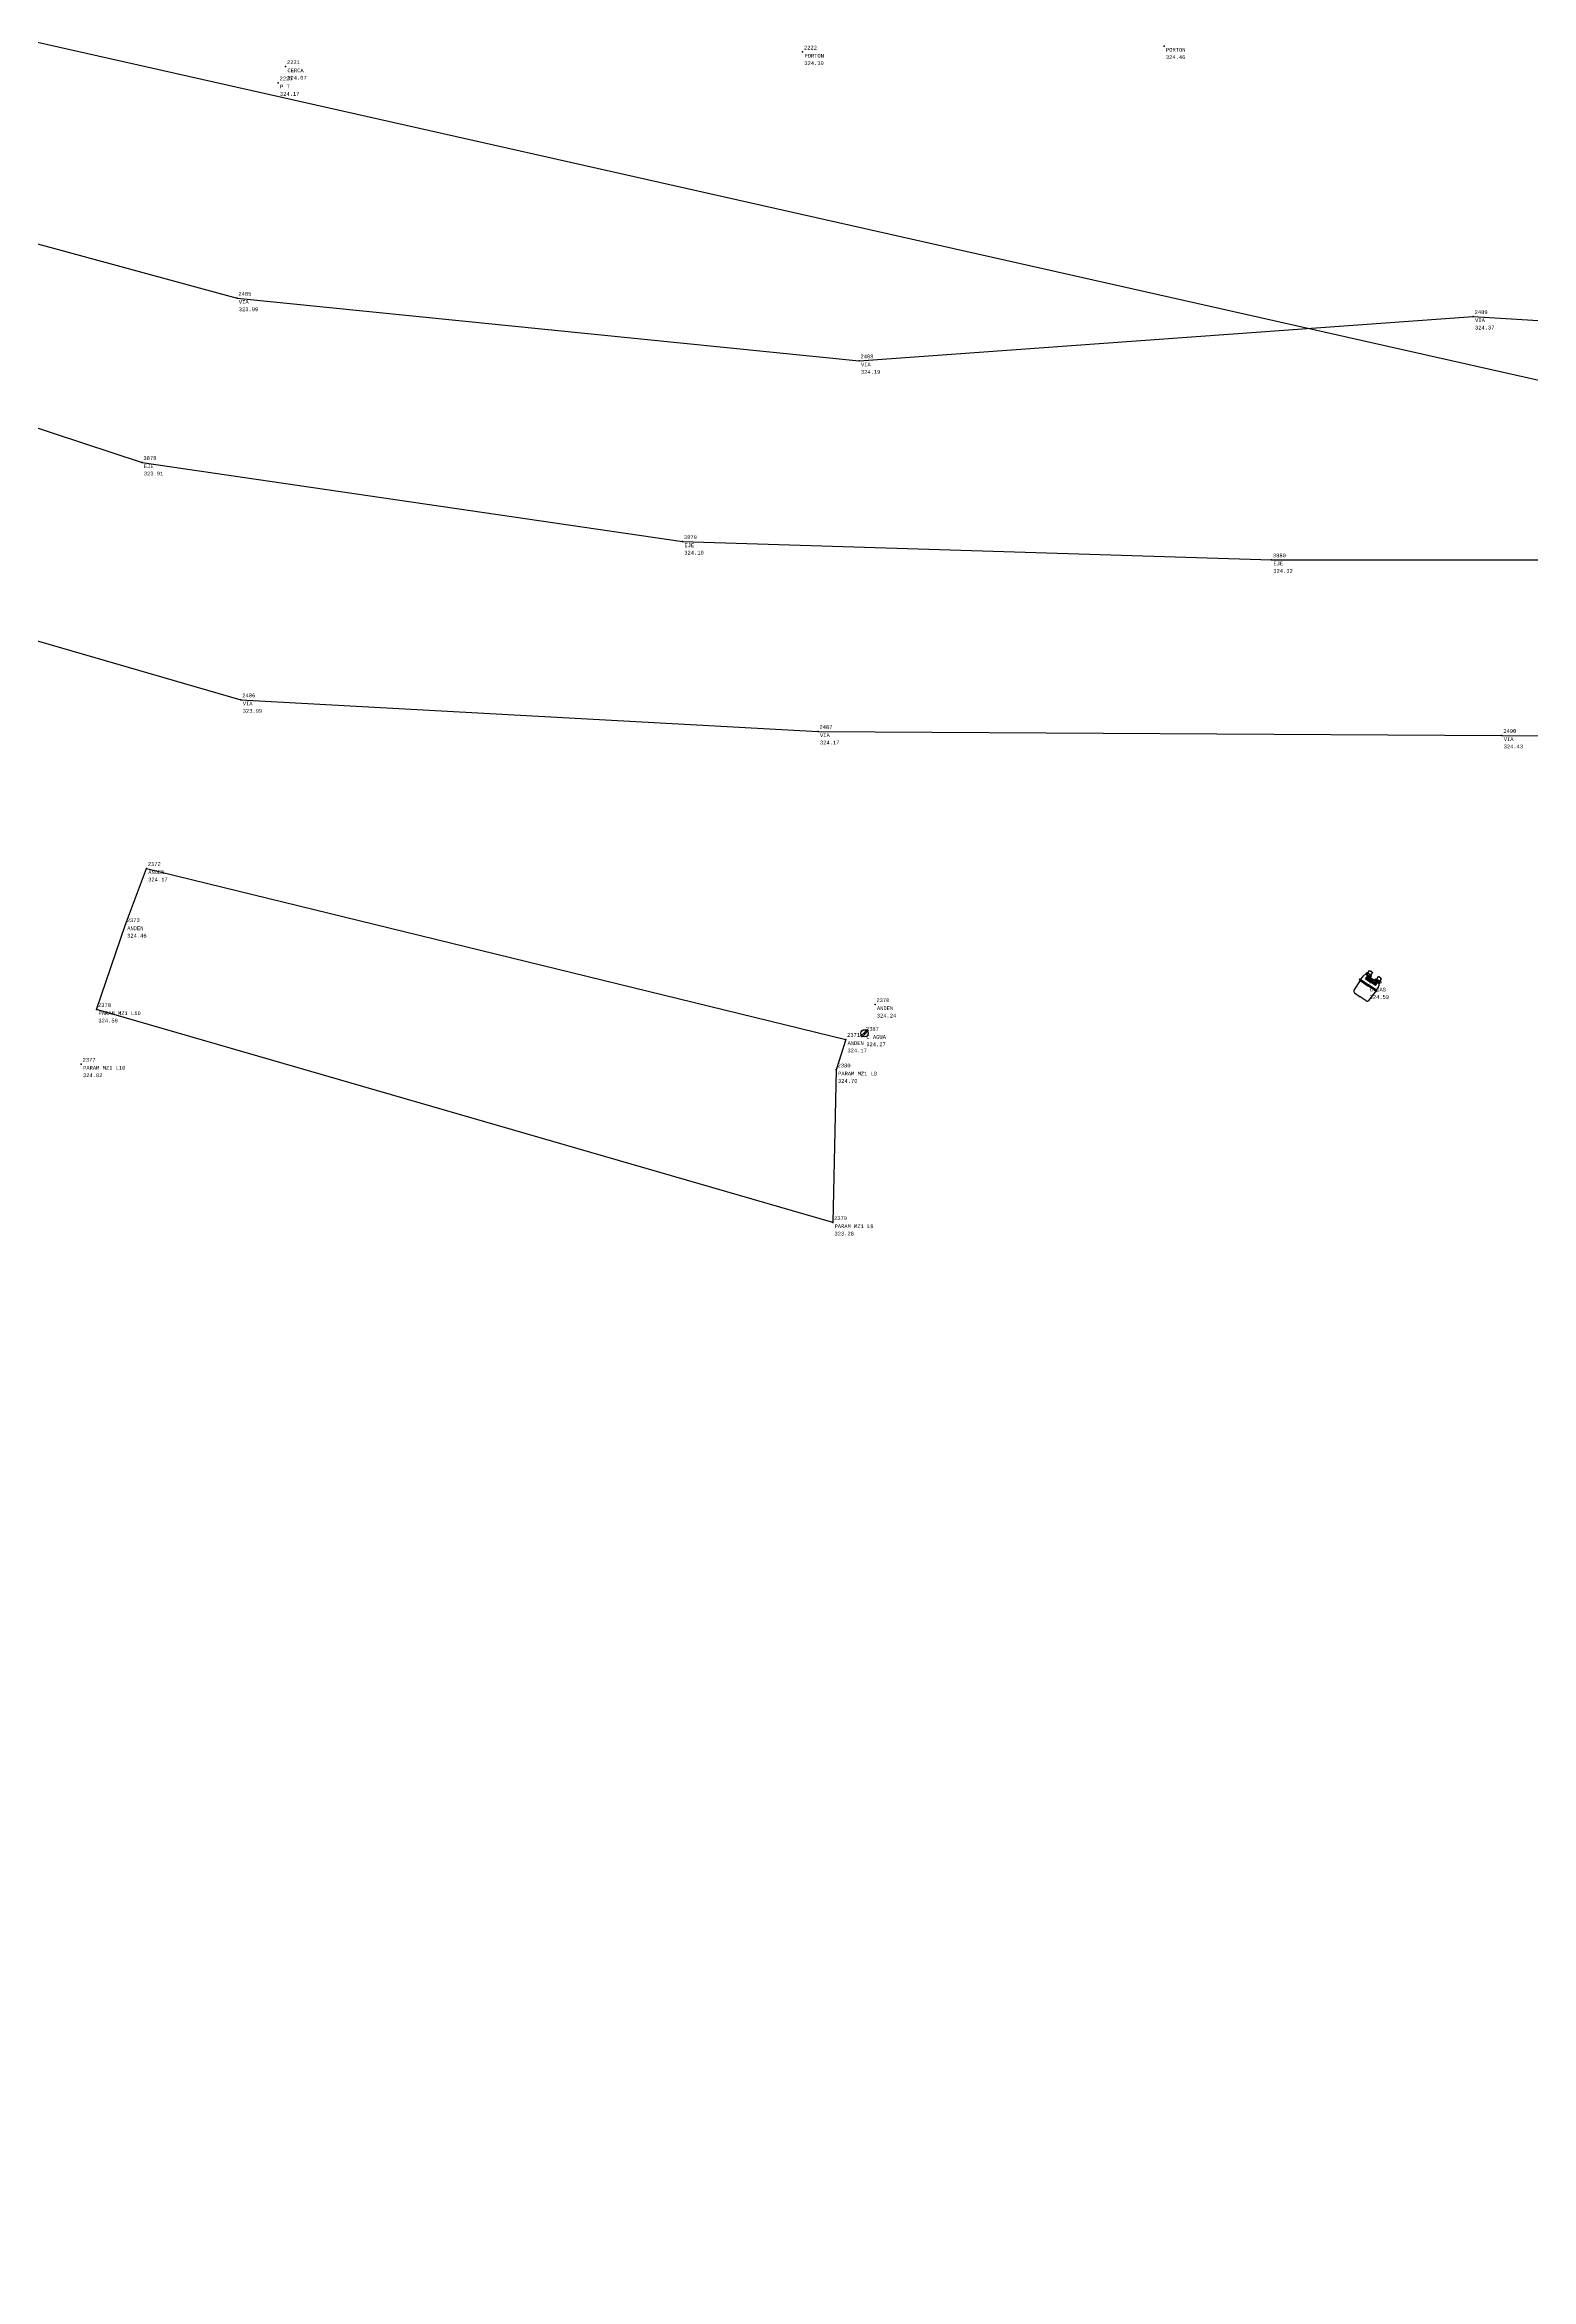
# Model space of a CAD drawing. Header units: metres. Extents: x 5050628 to 5051715, y 2427226 to 2427693.
# Drawn here: x 5051249.97 to 5051269.77, y 2427516.79 to 2427546.56 of the extents above; entities that cross this region are included whole.
import ezdxf
from ezdxf.enums import TextEntityAlignment as Align

# ---------------------------------------------------------------- set-up
doc = ezdxf.new("R2010")
doc.units = ezdxf.units.M
for name, color, linetype in [('1. Eje Vía', 7, 'Continuous'), ('2', 7, 'Continuous'), ('Anden', 252, 'Continuous'), ('CONTADOR AGUA', 255, 'Continuous'), ('CVL_PUNTO', 2, 'Continuous'), ('CVL_PUNTO_COR', 2, 'Continuous'), ('CVL_PUNTO_NUM', 2, 'Continuous'), ('Red Baja Tension', 30, 'Continuous'), ('Vía', 40, 'Continuous')]:
    doc.layers.add(name, color=color, linetype=linetype)
doc.styles.add('MONOTXT4', font='monotxt4.shx')

# ---------------------------------------------------------------- blocks, each defined once
blk = doc.blocks.new('CONT')
for p, q in [((-0.018, 0.018), (-0.141, -0.106)), ((-0.018, 0.018), (0.106, 0.141)), ((0.018, -0.018), (0.141, 0.106)), ((0.018, -0.018), (-0.106, -0.141))]:
    blk.add_line(p, q)
blk.add_circle((0, 0), 0.125)
blk = doc.blocks.new('A$Cf7b1f20d')
at = {"layer": '2', "xscale": 2, "yscale": 2, "zscale": 2}
blk.add_blockref('CONT', (0.28, 0.28), dxfattribs=at)
blk = doc.blocks.new('*X64')
at = {"color": 0}
for p, q in [((833.9, 176.5, 2), (834.9, 177.6, 2)), ((833.9, 177, 2), (834.5, 177.6, 2)), ((833.9, 177.4, 2), (834, 177.6, 2)), ((833.9, 176.1, 2), (834.4, 176.6, 2)), ((833.9, 175.6, 2), (834.4, 176.1, 2)), ((833.9, 175.2, 2), (834.4, 175.7, 2)), ((833.9, 174.7, 2), (834.4, 175.2, 2)), ((834, 174.4, 2), (834.6, 175, 2)), ((834.4, 174.4, 2), (835, 175, 2)), ((834.8, 177, 2), (835.4, 177.6, 2)), ((834.9, 174.4, 2), (836.4, 175.9, 2)), ((835.2, 177, 2), (835.8, 177.6, 2)), ((835.3, 174.4, 2), (836.4, 175.4, 2)), ((835.4, 176.2, 2), (836.7, 177.6, 2)), ((835.4, 176.7, 2), (836.3, 177.6, 2)), ((835.4, 175.8, 2), (836.4, 176.8, 2)), ((835.4, 175.3, 2), (836.4, 176.3, 2)), ((835.8, 174.4, 2), (836.4, 175, 2)), ((836.2, 174.4, 2), (836.8, 175, 2)), ((836.6, 177, 2), (837.2, 177.6, 2)), ((836.7, 174.4, 2), (837.3, 175, 2)), ((837, 177, 2), (837.6, 177.6, 2)), ((837.1, 174.4, 2), (838.4, 175.6, 2)), ((837.4, 176.4, 2), (838.5, 177.6, 2)), ((837.4, 176.9, 2), (838.1, 177.6, 2)), ((837.4, 176, 2), (839, 177.6, 2)), ((837.4, 175.5, 2), (838.4, 176.5, 2)), ((837.4, 175.1, 2), (838.4, 176.1, 2)), ((837.6, 174.4, 2), (838.4, 175.2, 2)), ((838, 174.4, 2), (838.6, 175, 2)), ((838.5, 174.4, 2), (839.1, 175, 2)), ((838.8, 177, 2), (839.4, 177.6, 2)), ((838.9, 174.4, 2), (840.1, 175.6, 2)), ((839.3, 177, 2), (839.9, 177.6, 2)), ((839.4, 176.6, 2), (840.1, 177.4, 2)), ((839.4, 176.2, 2), (840.1, 177, 2)), ((839.4, 175.7, 2), (840.1, 176.5, 2)), ((839.4, 175.3, 2), (840.1, 176.1, 2)), ((839.4, 174.4, 2), (840.1, 175.2, 2)), ((839.8, 174.4, 2), (840.1, 174.7, 2))]:
    blk.add_line(p, q, dxfattribs=at)
blk = doc.blocks.new('gas')
for p, q in [((840269.27, 1366923.32, -0.27), (840269.23, 1366923.32, -0.27)), ((840269.23, 1366923.24, -0.27), (840269.23, 1366923.32, -0.27)), ((840269.28, 1366923.28, -0.27), (840269.23, 1366923.28, -0.27)), ((840269.28, 1366923.33, -0.27), (840269.31, 1366923.67, -0.27)), ((840269.28, 1366923.32, -0.27), (840269.9, 1366923.32, -0.27)), ((840269.28, 1366923.28, -0.27), (840269.9, 1366923.28, -0.27)), ((840269.36, 1366923.8, -0.27), (840269.36, 1366923.91, -0.27)), ((840269.36, 1366923.82, -0.27), (840269.74, 1366923.82, -0.27)), ((840269.36, 1366923.8, -0.27), (840269.74, 1366923.8, -0.27)), ((840269.4, 1366923.93, -0.27), (840269.55, 1366923.93, -0.27)), ((840269.42, 1366923.93, -0.27), (840269.42, 1366924.14, -0.27)), ((840269.42, 1366924.14, -0.27), (840269.67, 1366924.14, -0.27)), ((840269.42, 1366923.78, -0.27), (840269.42, 1366923.8, -0.27)), ((840269.43, 1366923.78, -0.27), (840269.9, 1366923.78, -0.27)), ((840269.45, 1366923.91, -0.27), (840269.45, 1366923.82, -0.27)), ((840269.51, 1366923.53, -0.27), (840269.51, 1366923.78, -0.27)), ((840269.51, 1366923.53, -0.27), (840269.9, 1366923.53, -0.27)), ((840269.53, 1366923.76, -0.27), (840269.9, 1366923.76, -0.27)), ((840269.53, 1366923.55, -0.27), (840269.53, 1366923.76, -0.27)), ((840269.53, 1366923.55, -0.27), (840269.9, 1366923.55, -0.27)), ((840269.69, 1366923.93, -0.27), (840269.55, 1366923.93, -0.27)), ((840269.57, 1366923.59, -0.27), (840269.57, 1366923.72, -0.27)), ((840269.57, 1366923.72, -0.27), (840270.01, 1366923.72, -0.27)), ((840269.57, 1366923.59, -0.27), (840270.01, 1366923.59, -0.27)), ((840269.62, 1366923.68, -0.27), (840269.64, 1366923.68, -0.27)), ((840269.62, 1366923.64, -0.27), (840269.62, 1366923.68, -0.27)), ((840269.62, 1366923.64, -0.27), (840269.64, 1366923.64, -0.27)), ((840269.64, 1366923.91, -0.27), (840269.64, 1366923.82, -0.27)), ((840269.64, 1366923.64, -0.27), (840269.64, 1366923.68, -0.27)), ((840269.66, 1366923.68, -0.27), (840269.68, 1366923.68, -0.27)), ((840269.66, 1366923.64, -0.27), (840269.66, 1366923.68, -0.27)), ((840269.66, 1366923.64, -0.27), (840269.68, 1366923.64, -0.27)), ((840269.67, 1366923.93, -0.27), (840269.67, 1366924.14, -0.27)), ((840269.67, 1366923.78, -0.27), (840269.67, 1366923.8, -0.27)), ((840269.68, 1366923.64, -0.27), (840269.68, 1366923.68, -0.27)), ((840269.71, 1366923.68, -0.27), (840269.73, 1366923.68, -0.27)), ((840269.71, 1366923.64, -0.27), (840269.71, 1366923.68, -0.27)), ((840269.71, 1366923.64, -0.27), (840269.73, 1366923.64, -0.27)), ((840269.73, 1366923.8, -0.27), (840269.73, 1366923.91, -0.27)), ((840269.73, 1366923.64, -0.27), (840269.73, 1366923.68, -0.27)), ((840269.75, 1366923.68, -0.27), (840269.77, 1366923.68, -0.27)), ((840269.75, 1366923.64, -0.27), (840269.75, 1366923.68, -0.27)), ((840269.75, 1366923.64, -0.27), (840269.77, 1366923.64, -0.27)), ((840269.77, 1366923.64, -0.27), (840269.77, 1366923.68, -0.27)), ((840269.79, 1366923.68, -0.27), (840269.81, 1366923.68, -0.27)), ((840269.79, 1366923.64, -0.27), (840269.79, 1366923.68, -0.27)), ((840269.79, 1366923.64, -0.27), (840269.81, 1366923.64, -0.27)), ((840269.81, 1366923.64, -0.27), (840269.81, 1366923.68, -0.27)), ((840269.83, 1366923.68, -0.27), (840269.85, 1366923.68, -0.27)), ((840269.83, 1366923.64, -0.27), (840269.83, 1366923.68, -0.27)), ((840269.83, 1366923.64, -0.27), (840269.85, 1366923.64, -0.27)), ((840269.85, 1366923.64, -0.27), (840269.85, 1366923.68, -0.27)), ((840269.86, 1366923.69, -0.27), (840269.86, 1366923.62, -0.27)), ((840269.86, 1366923.69, -0.27), (840269.99, 1366923.69, -0.27)), ((840269.86, 1366923.62, -0.27), (840269.99, 1366923.62, -0.27)), ((840269.87, 1366923.68, -0.27), (840269.89, 1366923.68, -0.27)), ((840269.87, 1366923.64, -0.27), (840269.87, 1366923.68, -0.27)), ((840269.87, 1366923.64, -0.27), (840269.89, 1366923.64, -0.27)), ((840269.89, 1366923.64, -0.27), (840269.89, 1366923.68, -0.27)), ((840270.37, 1366923.78, -0.27), (840269.9, 1366923.78, -0.27)), ((840270.28, 1366923.76, -0.27), (840269.9, 1366923.76, -0.27)), ((840270.28, 1366923.55, -0.27), (840269.9, 1366923.55, -0.27)), ((840270.3, 1366923.53, -0.27), (840269.9, 1366923.53, -0.27)), ((840270.53, 1366923.32, -0.27), (840269.9, 1366923.32, -0.27)), ((840270.53, 1366923.28, -0.27), (840269.9, 1366923.28, -0.27)), ((840269.91, 1366923.68, -0.27), (840269.94, 1366923.68, -0.27)), ((840269.91, 1366923.64, -0.27), (840269.91, 1366923.68, -0.27)), ((840269.91, 1366923.64, -0.27), (840269.94, 1366923.64, -0.27)), ((840269.94, 1366923.64, -0.27), (840269.94, 1366923.68, -0.27)), ((840269.96, 1366923.68, -0.27), (840269.98, 1366923.68, -0.27)), ((840269.96, 1366923.64, -0.27), (840269.96, 1366923.68, -0.27)), ((840269.96, 1366923.64, -0.27), (840269.98, 1366923.64, -0.27)), ((840269.98, 1366923.64, -0.27), (840269.98, 1366923.68, -0.27)), ((840269.99, 1366923.69, -0.27), (840269.99, 1366923.62, -0.27)), ((840270.01, 1366923.59, -0.27), (840270.01, 1366923.72, -0.27)), ((840270.07, 1366923.8, -0.27), (840270.07, 1366923.91, -0.27)), ((840270.44, 1366923.82, -0.27), (840270.07, 1366923.82, -0.27)), ((840270.44, 1366923.8, -0.27), (840270.07, 1366923.8, -0.27)), ((840270.11, 1366923.93, -0.27), (840270.26, 1366923.93, -0.27)), ((840270.38, 1366924.14, -0.27), (840270.13, 1366924.14, -0.27)), ((840270.13, 1366923.93, -0.27), (840270.13, 1366924.14, -0.27)), ((840270.13, 1366923.78, -0.27), (840270.13, 1366923.8, -0.27)), ((840270.16, 1366923.91, -0.27), (840270.16, 1366923.82, -0.27)), ((840270.4, 1366923.93, -0.27), (840270.26, 1366923.93, -0.27)), ((840270.28, 1366923.55, -0.27), (840270.28, 1366923.76, -0.27)), ((840270.3, 1366923.53, -0.27), (840270.3, 1366923.78, -0.27)), ((840270.35, 1366923.91, -0.27), (840270.35, 1366923.82, -0.27)), ((840270.38, 1366923.93, -0.27), (840270.38, 1366924.14, -0.27)), ((840270.38, 1366923.78, -0.27), (840270.38, 1366923.8, -0.27)), ((840270.44, 1366923.8, -0.27), (840270.44, 1366923.91, -0.27)), ((840270.53, 1366923.33, -0.27), (840270.5, 1366923.67, -0.27)), ((840270.53, 1366923.28, -0.27), (840270.57, 1366923.28, -0.27)), ((840270.54, 1366923.32, -0.27), (840270.57, 1366923.32, -0.27)), ((840270.57, 1366923.24, -0.27), (840270.57, 1366923.32, -0.27)), ((840269.27, 1366923.24, -0.27), (840269.23, 1366923.24, -0.27)), ((840269.28, 1366923.24, -0.27), (840269.9, 1366923.24, -0.27)), ((840269.28, 1366923.23, -0.27), (840269.31, 1366922.48, -0.27)), ((840269.44, 1366922.36, -0.27), (840269.9, 1366922.36, -0.27)), ((840270.53, 1366923.24, -0.27), (840269.9, 1366923.24, -0.27)), ((840270.37, 1366922.36, -0.27), (840269.9, 1366922.36, -0.27)), ((840270.53, 1366923.23, -0.27), (840270.49, 1366922.48, -0.27)), ((840270.54, 1366923.24, -0.27), (840270.57, 1366923.24, -0.27))]:
    blk.add_line(p, q)
blk.add_circle((840270.13, 1366923.66, -0.27), 0.0262)
for centre, radius, start, end in [((840269.27, 1366923.33, -0.27), 0.0104, 270, 354.8056), ((840269.43, 1366923.66, -0.27), 0.125, 90, 174.8056), ((840269.41, 1366923.86, -0.27), 0.0649, 42.9903, 138.0008), ((840269.55, 1366923.71, -0.27), 0.216, 89.6554, 115.4022), ((840269.55, 1366923.71, -0.27), 0.216, 64.5978, 90.3446), ((840269.69, 1366923.86, -0.27), 0.0649, 41.9992, 137.0097), ((840270.12, 1366923.86, -0.27), 0.0649, 42.9903, 138.0008), ((840270.2, 1366923.66, -0.27), 0.0577, 202.5546, 161.6842), ((840270.26, 1366923.71, -0.27), 0.216, 89.6554, 115.4022), ((840270.26, 1366923.71, -0.27), 0.216, 64.5978, 90.3446), ((840270.4, 1366923.86, -0.27), 0.0649, 41.9992, 137.0097), ((840270.37, 1366923.66, -0.27), 0.125, 5.1944, 90), ((840270.54, 1366923.33, -0.27), 0.0104, 185.1944, 270), ((840269.27, 1366923.23, -0.27), 0.0104, 2.7263, 90), ((840269.44, 1366922.49, -0.27), 0.125, 182.7263, 270), ((840270.37, 1366922.49, -0.27), 0.125, 270, 357.2737), ((840270.54, 1366923.23, -0.27), 0.0104, 90, 177.2737)]:
    blk.add_arc(centre, radius, start, end)
blk.add_point((840269.55, 1366924.14, -0.27))
blk.add_point((840269.55, 1366924.14, -0.27))
blk.add_point((840269.55, 1366924.14, -0.27))
blk.add_point((840269.55, 1366924.14, -0.27))
at = {"xscale": 0.0208869013937668, "yscale": 0.0208869013937668, "zscale": 0.0208869013937668}
blk.add_blockref('*X64', (840252.45, 1366919.98, -0.32), dxfattribs=at)

msp = doc.modelspace()

# ---------------------------------------------------------------- linework, layer by layer
at = {"layer": '1. Eje Vía', "elevation": 280.286, "flags": 128}
msp.add_lwpolyline([(5051244.163, 2427543.332), (5051251.264, 2427540.992), (5051258.463, 2427539.938), (5051266.308, 2427539.695), (5051274.424, 2427539.696), (5051282.151, 2427539.625), (5051290.215, 2427539.619), (5051298.063, 2427539.169), (5051306.182, 2427538.021), (5051314.462, 2427535.441), (5051321.454, 2427532.355), (5051328.49, 2427528.833), (5051334.097, 2427526.057), (5051339.551, 2427523.515), (5051345.746, 2427520.443), (5051352.51, 2427517.333)], dxfattribs=at)
at = {"layer": 'Anden', "elevation": 324.633, "flags": 128}
msp.add_lwpolyline([(5051260.636, 2427533.308), (5051260.51, 2427532.902), (5051260.463, 2427530.869), (5051250.659, 2427533.706), (5051251.042, 2427534.837), (5051251.322, 2427535.585), (5051260.636, 2427533.308)], dxfattribs=at)
at = {"layer": 'CVL_PUNTO', "color": 4}
for p in [(5051260.062, 2427546.458, 324.86), (5051260.062, 2427546.458, 324.86), (5051264.877, 2427546.537, 324.929), (5051264.877, 2427546.537, 324.929), (5051253.077, 2427546.047, 324.637), (5051253.077, 2427546.047, 324.637), (5051253.175, 2427546.263, 324.535), (5051253.175, 2427546.263, 324.535), (5051252.529, 2427543.179, 324.46), (5051252.529, 2427543.179, 324.46), (5051268.995, 2427542.935, 324.833), (5051268.995, 2427542.935, 324.833), (5051260.815, 2427542.346, 324.657), (5051260.815, 2427542.346, 324.657), (5051251.264, 2427540.992, 324.381), (5051251.264, 2427540.992, 324.381), (5051258.463, 2427539.938, 324.57), (5051258.463, 2427539.938, 324.57), (5051266.308, 2427539.695, 324.791), (5051266.308, 2427539.695, 324.791), (5051252.581, 2427537.831, 324.455), (5051252.581, 2427537.831, 324.455), (5051260.269, 2427537.409, 324.641), (5051260.269, 2427537.409, 324.641), (5051269.377, 2427537.357, 324.901), (5051269.377, 2427537.357, 324.901), (5051251.322, 2427535.585, 324.634), (5051251.322, 2427535.585, 324.634), (5051251.042, 2427534.837, 324.926), (5051251.042, 2427534.837, 324.926), (5051267.591, 2427534.021, 325.053), (5051267.591, 2427534.021, 325.053), (5051250.659, 2427533.706, 325.055), (5051250.659, 2427533.706, 325.055), (5051261.027, 2427533.772, 324.704), (5051261.027, 2427533.772, 324.704), (5051260.636, 2427533.308, 324.633), (5051260.636, 2427533.308, 324.633), (5051260.887, 2427533.39, 324.732), (5051260.887, 2427533.39, 324.732), (5051250.454, 2427532.978, 325.291), (5051250.454, 2427532.978, 325.291), (5051260.51, 2427532.902, 325.171), (5051260.51, 2427532.902, 325.171), (5051260.463, 2427530.869, 323.746), (5051260.463, 2427530.869, 323.746)]:
    msp.add_point(p, dxfattribs=at)
at = {"layer": 'Red Baja Tension', "elevation": 323.355, "flags": 128}
msp.add_lwpolyline([(5051214.525, 2427564.231), (5051241.659, 2427548.434), (5051301.685, 2427534.931), (5051357.163, 2427520.468), (5051376.182, 2427506.523), (5051401.262, 2427536.202), (5051398.111, 2427603.967), (5051428.819, 2427622.067), (5051444.74, 2427634.543), (5051467.573, 2427655.58)], dxfattribs=at)
at = {"layer": 'Vía'}
for points in [[(5051244.712, 2427545.306, 324.125), (5051252.529, 2427543.179, 324.46), (5051260.815, 2427542.346, 324.657), (5051268.995, 2427542.935, 324.833), (5051278.482, 2427542.354, 325.147), (5051285.213, 2427542.313, 325.346), (5051293.189, 2427542.216, 325.696), (5051300.465, 2427542.156, 326.232), (5051308.639, 2427540.128, 326.75), (5051317.928, 2427537.173, 327.204), (5051325.445, 2427533.117, 327.629), (5051334.375, 2427528.89, 328.145), (5051341.103, 2427525.134, 328.497), (5051348.794, 2427521.475, 329.127)], [(5051242.377, 2427540.787, 324.142), (5051252.581, 2427537.831, 324.455), (5051260.269, 2427537.409, 324.641), (5051269.377, 2427537.357, 324.901), (5051278.327, 2427537.339, 325.32), (5051286.066, 2427536.744, 325.608), (5051292.901, 2427536.688, 325.796), (5051300.354, 2427536.038, 326.23), (5051307.047, 2427534.795, 326.682), (5051316.192, 2427531.686, 327.224), (5051322.63, 2427528.921, 327.7), (5051332.235, 2427524.426, 328.211), (5051338.767, 2427520.82, 328.604), (5051344.807, 2427517.944, 329.025), (5051346.609, 2427516.791, 329.247), (5051346.169, 2427515.569, 329.46), (5051345.957, 2427514.226, 329.348), (5051336.965, 2427491.51, 327.684)]]:
    msp.add_polyline3d(points, dxfattribs=at)

# ---------------------------------------------------------------- block references
at = {"xscale": 0.2024484843805082, "yscale": 0.2024484843805082, "zscale": 0.2024484843805082, "rotation": 325.228308797205}
msp.add_blockref('gas', (4753710.675, 2297233.97, 325.108), dxfattribs=at)
at = {"layer": 'CONTADOR AGUA', "xscale": 0.1909267939007097, "yscale": 0.1909267939007097, "zscale": 0.1909267939007097, "rotation": 359.587882972625}
msp.add_blockref('A$Cf7b1f20d', (5051260.833, 2427533.336, 324.732), dxfattribs=at)

# ---------------------------------------------------------------- texts
at = {"layer": 'CVL_PUNTO_COR', "color": 4, "style": 'MONOTXT4'}
for s, p in [('324.39', (5051260.085, 2427546.335, 324.86)), ('324.46', (5051264.9, 2427546.414, 324.929)), ('324.07', (5051253.198, 2427546.14, 324.535)), ('324.17', (5051253.1, 2427545.924, 324.637)), ('323.99', (5051252.552, 2427543.056, 324.46)), ('324.37', (5051269.018, 2427542.812, 324.833)), ('324.19', (5051260.838, 2427542.223, 324.657)), ('323.91', (5051251.287, 2427540.869, 324.381)), ('324.10', (5051258.486, 2427539.815, 324.57)), ('324.32', (5051266.331, 2427539.572, 324.791)), ('323.99', (5051252.604, 2427537.708, 324.455)), ('324.17', (5051260.292, 2427537.286, 324.641)), ('324.43', (5051269.4, 2427537.234, 324.901)), ('324.17', (5051251.345, 2427535.462, 324.634)), ('324.46', (5051251.065, 2427534.714, 324.926)), ('324.59', (5051267.614, 2427533.898, 325.053)), ('324.59', (5051250.682, 2427533.583, 325.055)), ('324.24', (5051261.05, 2427533.649, 324.704)), ('324.27', (5051260.91, 2427533.267, 324.732)), ('324.17', (5051260.659, 2427533.185, 324.633)), ('324.82', (5051250.477, 2427532.855, 325.291)), ('324.70', (5051260.533, 2427532.779, 325.171)), ('323.28', (5051260.486, 2427530.746, 323.746))]:
    msp.add_text(s, height=0.05, dxfattribs=at).set_placement(p, align=Align.TOP_LEFT)
at = {"layer": 'CVL_PUNTO_NUM', "color": 4, "style": 'MONOTXT4'}
for s, p in [('2221', (5051253.193, 2427546.281, 324.535)), ('2222', (5051260.08, 2427546.476, 324.86)), ('2220', (5051253.095, 2427546.065, 324.637)), ('2485', (5051252.547, 2427543.197, 324.46)), ('2489', (5051269.013, 2427542.953, 324.833)), ('2488', (5051260.833, 2427542.364, 324.657)), ('3878', (5051251.282, 2427541.01, 324.381)), ('3879', (5051258.481, 2427539.956, 324.57)), ('3880', (5051266.326, 2427539.713, 324.791)), ('2486', (5051252.599, 2427537.849, 324.455)), ('2487', (5051260.287, 2427537.427, 324.641)), ('2490', (5051269.395, 2427537.375, 324.901)), ('2372', (5051251.34, 2427535.603, 324.634)), ('2373', (5051251.06, 2427534.855, 324.926)), ('2386', (5051267.609, 2427534.039, 325.053)), ('2370', (5051261.045, 2427533.79, 324.704)), ('2378', (5051250.677, 2427533.724, 325.055)), ('2371', (5051260.654, 2427533.326, 324.633)), ('2387', (5051260.905, 2427533.408, 324.732)), ('2377', (5051250.472, 2427532.996, 325.291)), ('2380', (5051260.528, 2427532.92, 325.171)), ('2379', (5051260.481, 2427530.887, 323.746))]:
    msp.add_text(s, height=0.05, dxfattribs=at).set_placement(p, align=Align.BOTTOM_LEFT)
for s, p in [('PORTON', (5051260.087, 2427546.433, 324.86)), ('PORTON', (5051264.902, 2427546.512, 324.929)), ('P T', (5051253.102, 2427546.022, 324.637)), ('CERCA', (5051253.2, 2427546.238, 324.535)), ('VIA', (5051252.554, 2427543.154, 324.46)), ('VIA', (5051269.02, 2427542.91, 324.833)), ('VIA', (5051260.84, 2427542.321, 324.657)), ('EJE', (5051251.289, 2427540.967, 324.381)), ('EJE', (5051258.488, 2427539.913, 324.57)), ('EJE', (5051266.333, 2427539.67, 324.791)), ('VIA', (5051252.606, 2427537.806, 324.455)), ('VIA', (5051260.294, 2427537.384, 324.641)), ('VIA', (5051269.402, 2427537.332, 324.901)), ('ANDEN', (5051251.347, 2427535.56, 324.634)), ('ANDEN', (5051251.067, 2427534.812, 324.926)), ('C GAS', (5051267.616, 2427533.996, 325.053)), ('PARAM MZ1 L10', (5051250.684, 2427533.681, 325.055)), ('ANDEN', (5051261.052, 2427533.747, 324.704)), ('ANDEN', (5051260.661, 2427533.283, 324.633)), ('C AGUA', (5051260.912, 2427533.365, 324.732)), ('PARAM MZ1 L10', (5051250.479, 2427532.953, 325.291)), ('PARAM MZ1 L8', (5051260.535, 2427532.877, 325.171)), ('PARAM MZ1 L9', (5051260.488, 2427530.844, 323.746))]:
    msp.add_text(s, height=0.05, dxfattribs=at).set_placement(p, align=Align.TOP_LEFT)

doc.saveas('drawing.dxf')
